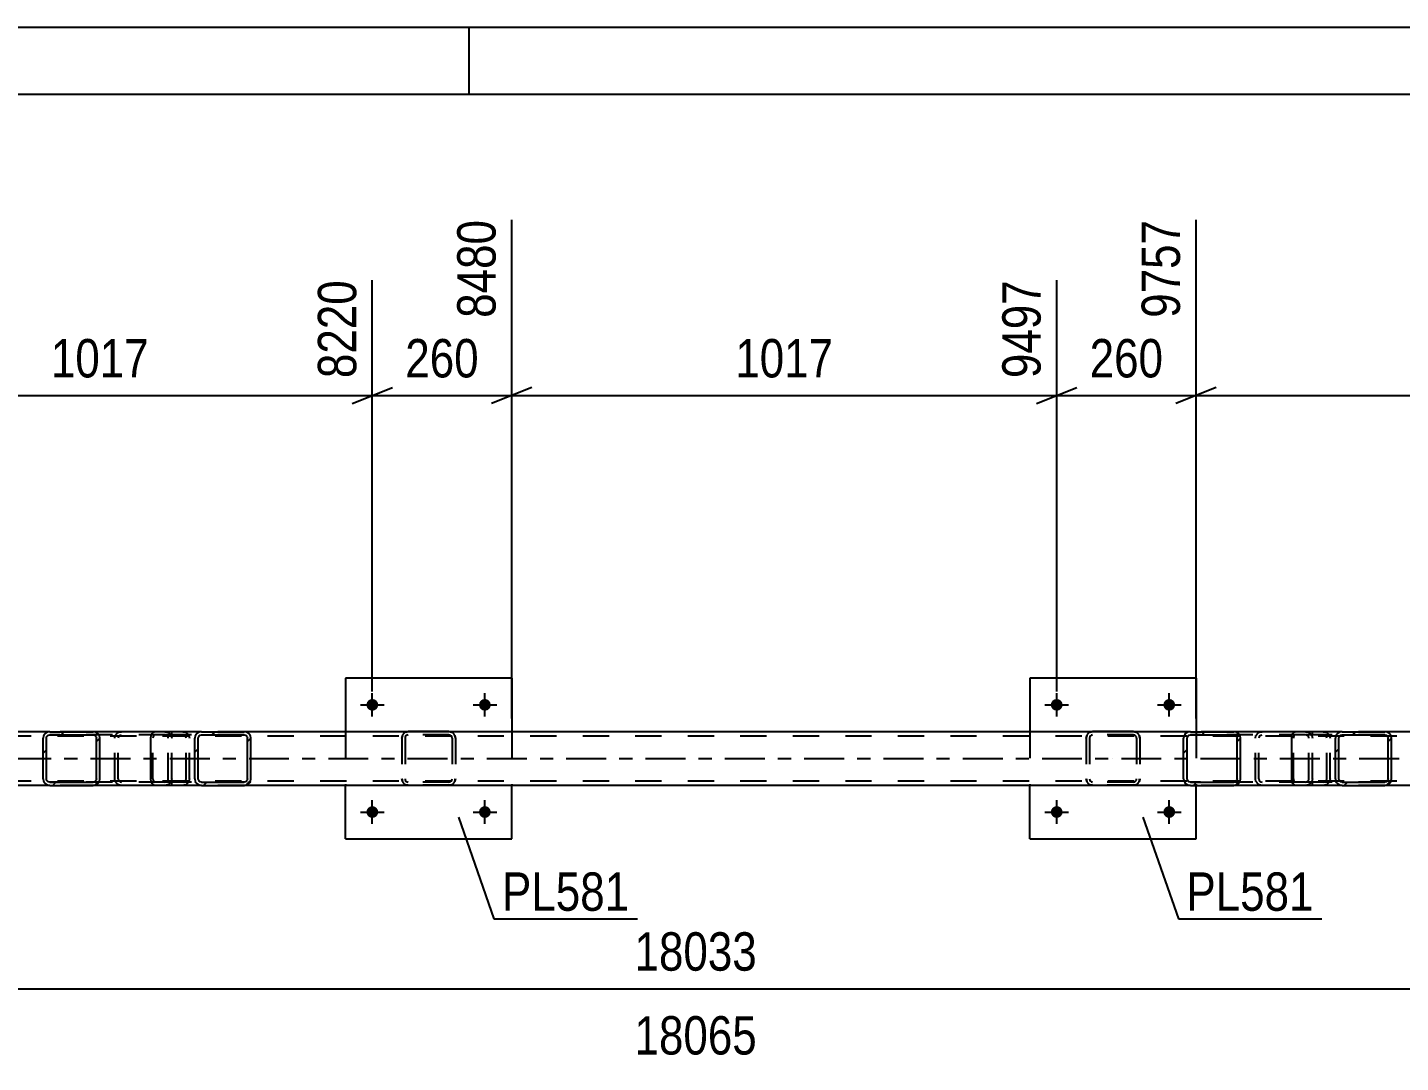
# Model space of a CAD drawing. Header units: millimetres. Extents: x 0 to 841, y 0 to 594.
# Drawn here: x 388 to 490.5, y 516.7 to 594 of the extents above; entities that cross this region are included whole.
import ezdxf

# ---------------------------------------------------------------- set-up
doc = ezdxf.new("R2010")
doc.units = ezdxf.units.MM
doc.linetypes.add('DXK_LINE_DOT2', pattern=[3.9198, 1.9599, -1.9599])
doc.linetypes.add('DXK_LINE_DOT3', pattern=[5.9187, 2.979, -0.9799, 0.9799, -0.9799])
doc.styles.add('Arial Narrow', font='ARIALN.TTF', dxfattribs={"height": 0.2})

# ---------------------------------------------------------------- blocks, each defined once
blk = doc.blocks.new('Unknown-318885195-1133')
at = {"color": 5, "linetype": 'Continuous'}
for p, q in [((841, 594), (0, 594)), ((421, 589), (421, 594)), ((836, 589), (5, 589))]:
    blk.add_line(p, q, dxfattribs=at)
blk = doc.blocks.new('Bolt-318885195-4496 - 4494')
at = {"linetype": 'Continuous'}
for points in [[(464.41, 535.44, -1), (465.29, 535.44, -1)], [(472.81, 535.44, -1), (473.69, 535.44, -1)]]:
    blk.add_hatch(color=1, dxfattribs=at).paths.add_polyline_path(points)
at = {"color": 1, "linetype": 'Continuous'}
for p, q in [((464.85, 534.56), (464.85, 536.32)), ((473.25, 534.56), (473.25, 536.32)), ((463.97, 535.44), (465.73, 535.44)), ((472.37, 535.44), (474.13, 535.44))]:
    blk.add_line(p, q, dxfattribs=at)
blk = doc.blocks.new('Part-318885195-4608 - 4494')
at = {"color": 2, "linetype": 'Continuous'}
for p, q in [((475.25, 545.44), (462.85, 545.44)), ((462.85, 545.44), (462.85, 541.43)), ((475.25, 545.44), (475.25, 541.43)), ((462.85, 533.44), (462.85, 537.43)), ((475.25, 533.44), (475.25, 537.43)), ((462.85, 533.44), (475.25, 533.44))]:
    blk.add_line(p, q, dxfattribs=at)
at = {"color": 7, "linetype": 'DXK_LINE_DOT2'}
for p, q in [((462.85, 541.43), (462.85, 537.43)), ((475.25, 541.43), (475.25, 537.43))]:
    blk.add_line(p, q, dxfattribs=at)
blk = doc.blocks.new('Bolt-318885195-4501 - 4494')
at = {"linetype": 'Continuous'}
for points in [[(413.33, 543.44, -1), (414.21, 543.44, -1)], [(421.73, 543.44, -1), (422.61, 543.44, -1)]]:
    blk.add_hatch(color=1, dxfattribs=at).paths.add_polyline_path(points)
at = {"color": 1, "linetype": 'Continuous'}
for p, q in [((413.77, 542.56), (413.77, 544.32)), ((422.17, 542.56), (422.17, 544.32)), ((412.89, 543.44), (414.65, 543.44)), ((421.29, 543.44), (423.05, 543.44))]:
    blk.add_line(p, q, dxfattribs=at)
blk = doc.blocks.new('Bolt-318885195-4502 - 4494')
at = {"linetype": 'Continuous'}
for points in [[(413.33, 535.44, -1), (414.21, 535.44, -1)], [(421.73, 535.44, -1), (422.61, 535.44, -1)]]:
    blk.add_hatch(color=1, dxfattribs=at).paths.add_polyline_path(points)
at = {"color": 1, "linetype": 'Continuous'}
for p, q in [((413.77, 534.56), (413.77, 536.32)), ((422.17, 534.56), (422.17, 536.32)), ((412.89, 535.44), (414.65, 535.44)), ((421.29, 535.44), (423.05, 535.44))]:
    blk.add_line(p, q, dxfattribs=at)
blk = doc.blocks.new('Bolt-318885195-4503 - 4494')
at = {"linetype": 'Continuous'}
for points in [[(464.41, 543.44, -1), (465.29, 543.44, -1)], [(472.81, 543.44, -1), (473.69, 543.44, -1)]]:
    blk.add_hatch(color=1, dxfattribs=at).paths.add_polyline_path(points)
at = {"color": 1, "linetype": 'Continuous'}
for p, q in [((464.85, 542.56), (464.85, 544.32)), ((473.25, 542.56), (473.25, 544.32)), ((463.97, 543.44), (465.73, 543.44)), ((472.37, 543.44), (474.13, 543.44))]:
    blk.add_line(p, q, dxfattribs=at)
blk = doc.blocks.new('Part-318885195-4725 - 4494')
at = {"linetype": 'Continuous'}
h = blk.add_hatch(dxfattribs=at)
h.set_pattern_fill('', scale=0.7, style=0, pattern_type=0)
h.set_pattern_definition([(45, (404.705, 540.955), (-1.5715, 1.5715), [])])
h.paths.add_polyline_path([(404.7, 537.91), (404.7, 540.95), (404.67, 541.14), (404.56, 541.29), (404.39, 541.4), (404.2, 541.43), (401.02, 541.43), (400.83, 541.4), (400.66, 541.29), (400.55, 541.14), (400.52, 540.95), (400.52, 537.91), (400.55, 537.73), (400.66, 537.58), (400.83, 537.47), (401.02, 537.43), (404.2, 537.43), (404.39, 537.47), (404.56, 537.58), (404.67, 537.73)])
h.paths.add_polyline_path([(404.38, 537.75), (404.3, 537.69), (404.2, 537.67), (401.02, 537.67), (400.92, 537.69), (400.84, 537.75), (400.79, 537.82), (400.77, 537.91), (400.77, 540.95), (400.79, 541.05), (400.84, 541.12), (400.92, 541.18), (401.02, 541.19), (404.2, 541.19), (404.3, 541.18), (404.38, 541.12), (404.43, 541.05), (404.45, 540.95), (404.45, 537.91), (404.43, 537.82)])
at = {"color": 2, "linetype": 'Continuous'}
for p, q in [((397.25, 540.95), (397.27, 541.14)), ((397.27, 541.14), (397.33, 541.29)), ((397.33, 541.29), (397.42, 541.4)), ((397.42, 541.4), (397.52, 541.43)), ((401.02, 541.43), (397.52, 541.43)), ((400.55, 541.14), (400.52, 540.95)), ((400.79, 541.05), (400.84, 541.12)), ((401.02, 541.43), (400.83, 541.4)), ((400.84, 541.12), (400.92, 541.18)), ((400.92, 541.18), (401.02, 541.19)), ((401.02, 541.43), (404.2, 541.43)), ((401.02, 541.19), (404.2, 541.19)), ((404.39, 541.4), (404.2, 541.43)), ((404.2, 541.19), (404.3, 541.18)), ((404.3, 541.18), (404.38, 541.12)), ((404.38, 541.12), (404.43, 541.05)), ((404.7, 540.95), (404.67, 541.14)), ((397.25, 537.91), (397.25, 540.95)), ((400.52, 537.91), (400.52, 540.95)), ((400.77, 540.95), (400.79, 541.05)), ((400.77, 537.91), (400.77, 540.95)), ((404.43, 541.05), (404.45, 540.95)), ((404.45, 537.91), (404.45, 540.95)), ((404.7, 537.91), (404.7, 540.95)), ((397.27, 537.73), (397.25, 537.91)), ((397.33, 537.58), (397.27, 537.73)), ((397.42, 537.47), (397.33, 537.58)), ((397.52, 537.43), (397.42, 537.47)), ((401.02, 537.43), (397.52, 537.43)), ((400.52, 537.91), (400.55, 537.73)), ((400.79, 537.82), (400.77, 537.91)), ((400.84, 537.75), (400.79, 537.82)), ((400.83, 537.47), (401.02, 537.43)), ((400.92, 537.69), (400.84, 537.75)), ((401.02, 537.67), (400.92, 537.69)), ((401.02, 537.67), (404.2, 537.67)), ((401.02, 537.43), (404.2, 537.43)), ((404.3, 537.69), (404.2, 537.67)), ((404.2, 537.43), (404.39, 537.47)), ((404.38, 537.75), (404.3, 537.69)), ((404.43, 537.82), (404.38, 537.75)), ((404.45, 537.91), (404.43, 537.82)), ((404.67, 537.73), (404.7, 537.91))]:
    blk.add_line(p, q, dxfattribs=at)
at = {"color": 7, "linetype": 'DXK_LINE_DOT2'}
for p, q in [((397.43, 541.12), (397.4, 541.05)), ((397.47, 541.18), (397.43, 541.12)), ((397.52, 541.19), (397.47, 541.18)), ((404.2, 541.19), (397.52, 541.19)), ((398.8, 541.19), (398.8, 541.43)), ((399.62, 541.43), (399.81, 541.4)), ((399.71, 541.18), (399.62, 541.19)), ((399.79, 541.12), (399.71, 541.18)), ((399.85, 541.05), (399.79, 541.12)), ((400.08, 541.14), (400.12, 540.95)), ((404.2, 541.43), (401.02, 541.43)), ((397.4, 541.05), (397.39, 540.95)), ((397.39, 537.91), (397.39, 540.95)), ((399.87, 540.95), (399.85, 541.05)), ((399.87, 537.91), (399.87, 540.95)), ((400.12, 537.91), (400.12, 540.95)), ((397.39, 537.91), (397.4, 537.82)), ((397.4, 537.82), (397.43, 537.75)), ((397.43, 537.75), (397.47, 537.69)), ((397.47, 537.69), (397.52, 537.67)), ((404.2, 537.67), (397.52, 537.67)), ((398.8, 537.43), (398.8, 537.67)), ((399.62, 537.67), (399.71, 537.69)), ((399.81, 537.47), (399.62, 537.43)), ((399.71, 537.69), (399.79, 537.75)), ((399.79, 537.75), (399.85, 537.82)), ((399.85, 537.82), (399.87, 537.91)), ((400.12, 537.91), (400.08, 537.73)), ((404.2, 537.43), (401.02, 537.43))]:
    blk.add_line(p, q, dxfattribs=at)
for centre, start, end in [((399.63, 540.94), 23.8494, 68.8059), ((399.63, 537.93), 291.1941, 336.1506)]:
    blk.add_arc(centre, 0.492, start, end, dxfattribs=at)
at = {"color": 2, "linetype": 'Continuous'}
for centre, start, end in [((401, 540.94), 111.1941, 156.1506), ((404.22, 540.94), 23.8494, 68.8059), ((401, 537.93), 203.8494, 248.8059), ((404.22, 537.93), 291.1941, 336.1506)]:
    blk.add_arc(centre, 0.492, start, end, dxfattribs=at)
blk = doc.blocks.new('Part-318885195-4596 - 4494')
at = {"color": 7, "linetype": 'DXK_LINE_DOT2'}
for p, q in [((748.94, 541.11), (84.96, 541.11)), ((404.2, 541.43), (389.7, 541.43)), ((489.34, 541.43), (474.83, 541.43)), ((748.94, 537.75), (84.96, 537.75)), ((404.2, 537.43), (389.7, 537.43)), ((489.34, 537.43), (474.83, 537.43))]:
    blk.add_line(p, q, dxfattribs=at)
at = {"color": 2, "linetype": 'Continuous'}
for p, q in [((389.7, 541.43), (319.07, 541.43)), ((474.83, 541.43), (404.2, 541.43)), ((559.97, 541.43), (489.34, 541.43)), ((389.7, 537.43), (319.07, 537.43)), ((474.83, 537.43), (404.2, 537.43)), ((559.97, 537.43), (489.34, 537.43))]:
    blk.add_line(p, q, dxfattribs=at)
at = {"color": 7, "linetype": 'DXK_LINE_DOT3'}
blk.add_line((84.96, 539.43), (748.94, 539.43), dxfattribs=at)
blk = doc.blocks.new('Part-318885195-4602 - 4494')
at = {"color": 2, "linetype": 'Continuous'}
for p, q in [((424.17, 545.44), (411.77, 545.44)), ((411.77, 545.44), (411.77, 541.43)), ((424.17, 545.44), (424.17, 541.43)), ((411.77, 533.44), (411.77, 537.43)), ((424.17, 533.44), (424.17, 537.43)), ((411.77, 533.44), (424.17, 533.44))]:
    blk.add_line(p, q, dxfattribs=at)
at = {"color": 7, "linetype": 'DXK_LINE_DOT2'}
for p, q in [((411.77, 541.43), (411.77, 537.43)), ((424.17, 541.43), (424.17, 537.43))]:
    blk.add_line(p, q, dxfattribs=at)
blk = doc.blocks.new('Part-318885195-4603 - 4494')
at = {"color": 7, "linetype": 'DXK_LINE_DOT2'}
for p, q in [((467.05, 540.96), (467.09, 541.14)), ((467.09, 541.14), (467.08, 541.09)), ((467.36, 541.13), (467.31, 541.05)), ((467.35, 541.4), (467.53, 541.44)), ((467.53, 541.43), (467.35, 541.4)), ((467.44, 541.18), (467.36, 541.13)), ((467.53, 541.2), (467.44, 541.18)), ((470.57, 541.2), (467.53, 541.2)), ((470.57, 541.44), (470.76, 541.4)), ((470.67, 541.18), (470.57, 541.2)), ((470.76, 541.4), (470.58, 541.43)), ((470.74, 541.13), (470.67, 541.18)), ((470.8, 541.05), (470.74, 541.13)), ((471.03, 541.09), (471.02, 541.14)), ((471.02, 541.14), (471.05, 540.96)), ((467.08, 541.09), (467.05, 540.96)), ((467.05, 540.96), (467.05, 537.92)), ((467.31, 541.05), (467.29, 540.96)), ((467.29, 540.96), (467.29, 537.92)), ((470.81, 540.96), (470.8, 541.05)), ((470.81, 540.96), (470.81, 537.92)), ((471.05, 540.96), (471.03, 541.09)), ((471.05, 540.96), (471.05, 537.92)), ((467.05, 537.92), (467.07, 537.85)), ((467.09, 537.73), (467.05, 537.92)), ((467.07, 537.85), (467.09, 537.73)), ((467.29, 537.92), (467.31, 537.82)), ((467.31, 537.82), (467.36, 537.75)), ((467.35, 537.47), (467.53, 537.44)), ((467.53, 537.44), (467.35, 537.47)), ((467.36, 537.75), (467.44, 537.69)), ((467.44, 537.69), (467.53, 537.68)), ((470.57, 537.68), (467.53, 537.68)), ((470.57, 537.44), (467.53, 537.44)), ((470.57, 537.68), (470.67, 537.69)), ((470.57, 537.44), (470.76, 537.47)), ((470.76, 537.47), (470.57, 537.44)), ((470.67, 537.69), (470.74, 537.75)), ((470.74, 537.75), (470.8, 537.82)), ((470.8, 537.82), (470.81, 537.92)), ((471.05, 537.92), (471.02, 537.73)), ((471.02, 537.73), (471.04, 537.85)), ((471.04, 537.85), (471.05, 537.92))]:
    blk.add_line(p, q, dxfattribs=at)
at = {"color": 2, "linetype": 'Continuous'}
for p, q in [((470.57, 541.44), (467.53, 541.44)), ((467.53, 541.44), (467.53, 541.43)), ((470.58, 541.43), (470.57, 541.44))]:
    blk.add_line(p, q, dxfattribs=at)
at = {"color": 7, "linetype": 'DXK_LINE_DOT3'}
blk.add_line((469.05, 539.44), (469.05, 539.44), dxfattribs=at)
at = {"color": 7, "linetype": 'DXK_LINE_DOT2'}
for centre, start, end in [((467.53, 540.96), 112.5, 157.5), ((470.57, 540.96), 22.5, 67.5), ((470.57, 540.96), 22.5, 67.5), ((467.53, 537.92), 202.5, 247.5), ((470.57, 537.92), 292.5, 337.5), ((470.57, 537.92), 292.5, 337.5)]:
    blk.add_arc(centre, 0.48, start, end, dxfattribs=at)
blk = doc.blocks.new('Part-318885195-4555 - 4494')
at = {"color": 7, "linetype": 'DXK_LINE_DOT2'}
for p, q in [((415.97, 540.96), (416.01, 541.14)), ((416.01, 541.14), (416, 541.09)), ((416.28, 541.13), (416.23, 541.05)), ((416.27, 541.4), (416.45, 541.44)), ((416.45, 541.43), (416.27, 541.4)), ((416.36, 541.18), (416.28, 541.13)), ((416.45, 541.2), (416.36, 541.18)), ((419.49, 541.2), (416.45, 541.2)), ((419.49, 541.44), (419.68, 541.4)), ((419.58, 541.18), (419.49, 541.2)), ((419.68, 541.4), (419.5, 541.43)), ((419.66, 541.13), (419.58, 541.18)), ((419.71, 541.05), (419.66, 541.13)), ((419.95, 541.09), (419.94, 541.14)), ((419.94, 541.14), (419.97, 540.96)), ((416, 541.09), (415.97, 540.96)), ((415.97, 540.96), (415.97, 537.92)), ((416.23, 541.05), (416.21, 540.96)), ((416.21, 540.96), (416.21, 537.92)), ((419.73, 540.96), (419.71, 541.05)), ((419.73, 540.96), (419.73, 537.92)), ((419.97, 540.96), (419.95, 541.09)), ((419.97, 540.96), (419.97, 537.92)), ((415.97, 537.92), (415.99, 537.85)), ((416.01, 537.73), (415.97, 537.92)), ((415.99, 537.85), (416.01, 537.73)), ((416.21, 537.92), (416.23, 537.82)), ((416.23, 537.82), (416.28, 537.75)), ((416.27, 537.47), (416.45, 537.44)), ((416.45, 537.44), (416.27, 537.47)), ((416.28, 537.75), (416.36, 537.69)), ((416.36, 537.69), (416.45, 537.68)), ((419.49, 537.68), (416.45, 537.68)), ((419.49, 537.44), (416.45, 537.44)), ((419.49, 537.68), (419.58, 537.69)), ((419.49, 537.44), (419.68, 537.47)), ((419.68, 537.47), (419.49, 537.44)), ((419.58, 537.69), (419.66, 537.75)), ((419.66, 537.75), (419.71, 537.82)), ((419.71, 537.82), (419.73, 537.92)), ((419.97, 537.92), (419.94, 537.73)), ((419.94, 537.73), (419.96, 537.85)), ((419.96, 537.85), (419.97, 537.92))]:
    blk.add_line(p, q, dxfattribs=at)
at = {"color": 2, "linetype": 'Continuous'}
for p, q in [((419.49, 541.44), (416.45, 541.44)), ((416.45, 541.44), (416.45, 541.43)), ((419.5, 541.43), (419.49, 541.44))]:
    blk.add_line(p, q, dxfattribs=at)
at = {"color": 7, "linetype": 'DXK_LINE_DOT3'}
blk.add_line((417.97, 539.44), (417.97, 539.44), dxfattribs=at)
at = {"color": 7, "linetype": 'DXK_LINE_DOT2'}
for centre, start, end in [((416.45, 540.96), 112.5, 157.5), ((419.49, 540.96), 22.5, 67.5), ((419.49, 540.96), 22.5, 67.5), ((416.45, 537.92), 202.5, 247.5), ((419.49, 537.92), 292.5, 337.5), ((419.49, 537.92), 292.5, 337.5)]:
    blk.add_arc(centre, 0.48, start, end, dxfattribs=at)
blk = doc.blocks.new('Part-318885195-4694 - 4494')
at = {"linetype": 'Continuous'}
h = blk.add_hatch(dxfattribs=at)
h.set_pattern_fill('', scale=0.7, style=0, pattern_type=0)
h.set_pattern_definition([(45, (489.8392, 540.955), (-1.5715, 1.5715), [])])
h.paths.add_polyline_path([(489.84, 537.91), (489.84, 540.95), (489.8, 541.14), (489.69, 541.29), (489.53, 541.4), (489.34, 541.43), (486.15, 541.43), (485.96, 541.4), (485.8, 541.29), (485.69, 541.14), (485.65, 540.95), (485.65, 537.91), (485.69, 537.73), (485.8, 537.58), (485.96, 537.47), (486.15, 537.43), (489.34, 537.43), (489.53, 537.47), (489.69, 537.58), (489.8, 537.73)])
h.paths.add_polyline_path([(489.51, 537.75), (489.43, 537.69), (489.34, 537.67), (486.15, 537.67), (486.06, 537.69), (485.97, 537.75), (485.92, 537.82), (485.9, 537.91), (485.9, 540.95), (485.92, 541.05), (485.97, 541.12), (486.06, 541.18), (486.15, 541.19), (489.34, 541.19), (489.43, 541.18), (489.51, 541.12), (489.57, 541.05), (489.59, 540.95), (489.59, 537.91), (489.57, 537.82)])
at = {"color": 2, "linetype": 'Continuous'}
for p, q in [((482.39, 540.95), (482.41, 541.14)), ((482.41, 541.14), (482.47, 541.29)), ((482.47, 541.29), (482.55, 541.4)), ((482.55, 541.4), (482.66, 541.43)), ((486.15, 541.43), (482.66, 541.43)), ((485.69, 541.14), (485.65, 540.95)), ((485.92, 541.05), (485.97, 541.12)), ((486.15, 541.43), (485.96, 541.4)), ((485.97, 541.12), (486.06, 541.18)), ((486.06, 541.18), (486.15, 541.19)), ((486.15, 541.43), (489.34, 541.43)), ((486.15, 541.19), (489.34, 541.19)), ((489.53, 541.4), (489.34, 541.43)), ((489.34, 541.19), (489.43, 541.18)), ((489.43, 541.18), (489.51, 541.12)), ((489.51, 541.12), (489.57, 541.05)), ((489.84, 540.95), (489.8, 541.14)), ((482.39, 537.91), (482.39, 540.95)), ((485.65, 537.91), (485.65, 540.95)), ((485.9, 540.95), (485.92, 541.05)), ((485.9, 537.91), (485.9, 540.95)), ((489.57, 541.05), (489.59, 540.95)), ((489.59, 537.91), (489.59, 540.95)), ((489.84, 537.91), (489.84, 540.95)), ((482.41, 537.73), (482.39, 537.91)), ((482.47, 537.58), (482.41, 537.73)), ((482.55, 537.47), (482.47, 537.58)), ((482.66, 537.43), (482.55, 537.47)), ((486.15, 537.43), (482.66, 537.43)), ((485.65, 537.91), (485.69, 537.73)), ((485.92, 537.82), (485.9, 537.91)), ((485.97, 537.75), (485.92, 537.82)), ((485.96, 537.47), (486.15, 537.43)), ((486.06, 537.69), (485.97, 537.75)), ((486.15, 537.67), (486.06, 537.69)), ((486.15, 537.67), (489.34, 537.67)), ((486.15, 537.43), (489.34, 537.43)), ((489.43, 537.69), (489.34, 537.67)), ((489.34, 537.43), (489.53, 537.47)), ((489.51, 537.75), (489.43, 537.69)), ((489.57, 537.82), (489.51, 537.75)), ((489.59, 537.91), (489.57, 537.82)), ((489.8, 537.73), (489.84, 537.91))]:
    blk.add_line(p, q, dxfattribs=at)
at = {"color": 7, "linetype": 'DXK_LINE_DOT2'}
for p, q in [((482.56, 541.12), (482.53, 541.05)), ((482.61, 541.18), (482.56, 541.12)), ((482.66, 541.19), (482.61, 541.18)), ((489.34, 541.19), (482.66, 541.19)), ((483.93, 541.19), (483.93, 541.43)), ((484.75, 541.43), (484.94, 541.4)), ((484.85, 541.18), (484.75, 541.19)), ((484.93, 541.12), (484.85, 541.18)), ((484.98, 541.05), (484.93, 541.12)), ((485.21, 541.14), (485.25, 540.95)), ((489.34, 541.43), (486.15, 541.43)), ((482.53, 541.05), (482.52, 540.95)), ((482.52, 537.91), (482.52, 540.95)), ((485, 540.95), (484.98, 541.05)), ((485, 537.91), (485, 540.95)), ((485.25, 537.91), (485.25, 540.95)), ((482.52, 537.91), (482.53, 537.82)), ((482.53, 537.82), (482.56, 537.75)), ((482.56, 537.75), (482.61, 537.69)), ((482.61, 537.69), (482.66, 537.67)), ((489.34, 537.67), (482.66, 537.67)), ((483.93, 537.43), (483.93, 537.67)), ((484.75, 537.67), (484.85, 537.69)), ((484.94, 537.47), (484.75, 537.43)), ((484.85, 537.69), (484.93, 537.75)), ((484.93, 537.75), (484.98, 537.82)), ((484.98, 537.82), (485, 537.91)), ((485.25, 537.91), (485.21, 537.73)), ((489.34, 537.43), (486.15, 537.43))]:
    blk.add_line(p, q, dxfattribs=at)
for centre, start, end in [((484.76, 540.94), 23.8494, 68.8059), ((484.76, 537.93), 291.1941, 336.1506)]:
    blk.add_arc(centre, 0.492, start, end, dxfattribs=at)
at = {"color": 2, "linetype": 'Continuous'}
for centre, start, end in [((486.14, 540.94), 111.1941, 156.1506), ((489.35, 540.94), 23.8494, 68.8059), ((486.14, 537.93), 203.8494, 248.8059), ((489.35, 537.93), 291.1941, 336.1506)]:
    blk.add_arc(centre, 0.492, start, end, dxfattribs=at)
blk = doc.blocks.new('Part-318885195-4722 - 4494')
at = {"linetype": 'Continuous'}
h = blk.add_hatch(dxfattribs=at)
h.set_pattern_fill('', scale=0.7, style=0, pattern_type=0)
h.set_pattern_definition([(45, (393.444, 540.955), (-1.57154, 1.57154), [])])
h.paths.add_polyline_path([(393.44, 537.91), (393.44, 540.95), (393.41, 541.14), (393.29, 541.29), (393.13, 541.4), (392.93, 541.43), (389.7, 541.43), (389.5, 541.4), (389.34, 541.29), (389.23, 541.14), (389.19, 540.95), (389.19, 537.91), (389.23, 537.73), (389.34, 537.58), (389.5, 537.47), (389.7, 537.43), (392.93, 537.43), (393.13, 537.47), (393.29, 537.58), (393.41, 537.73)])
h.paths.add_polyline_path([(393.11, 537.75), (393.03, 537.69), (392.93, 537.67), (389.7, 537.67), (389.6, 537.69), (389.52, 537.75), (389.46, 537.82), (389.44, 537.91), (389.44, 540.95), (389.46, 541.05), (389.52, 541.12), (389.6, 541.18), (389.7, 541.19), (392.93, 541.19), (393.03, 541.18), (393.11, 541.12), (393.17, 541.05), (393.19, 540.95), (393.19, 537.91), (393.17, 537.82)])
at = {"color": 2, "linetype": 'Continuous'}
for p, q in [((389.23, 541.14), (389.19, 540.95)), ((389.46, 541.05), (389.52, 541.12)), ((389.7, 541.43), (389.5, 541.4)), ((389.52, 541.12), (389.6, 541.18)), ((389.6, 541.18), (389.7, 541.19)), ((389.7, 541.43), (392.93, 541.43)), ((389.7, 541.19), (392.93, 541.19)), ((397.52, 541.43), (392.93, 541.43)), ((393.13, 541.4), (392.93, 541.43)), ((392.93, 541.19), (393.03, 541.18)), ((393.03, 541.18), (393.11, 541.12)), ((393.11, 541.12), (393.17, 541.05)), ((393.44, 540.95), (393.41, 541.14)), ((389.19, 537.91), (389.19, 540.95)), ((389.44, 540.95), (389.46, 541.05)), ((389.44, 537.91), (389.44, 540.95)), ((393.17, 541.05), (393.19, 540.95)), ((393.19, 537.91), (393.19, 540.95)), ((393.44, 537.91), (393.44, 540.95)), ((389.19, 537.91), (389.23, 537.73)), ((389.46, 537.82), (389.44, 537.91)), ((389.52, 537.75), (389.46, 537.82)), ((389.5, 537.47), (389.7, 537.43)), ((389.6, 537.69), (389.52, 537.75)), ((389.7, 537.67), (389.6, 537.69)), ((389.7, 537.67), (392.93, 537.67)), ((389.7, 537.43), (392.93, 537.43)), ((393.03, 537.69), (392.93, 537.67)), ((392.93, 537.43), (393.13, 537.47)), ((397.52, 537.43), (392.93, 537.43)), ((393.11, 537.75), (393.03, 537.69)), ((393.17, 537.82), (393.11, 537.75)), ((393.19, 537.91), (393.17, 537.82)), ((393.41, 537.73), (393.44, 537.91))]:
    blk.add_line(p, q, dxfattribs=at)
at = {"color": 7, "linetype": 'DXK_LINE_DOT2'}
for p, q in [((392.93, 541.43), (389.7, 541.43)), ((398.29, 541.19), (389.7, 541.19)), ((394.54, 540.95), (394.58, 541.14)), ((394.87, 541.12), (394.82, 541.05)), ((394.86, 541.4), (395.05, 541.43)), ((394.87, 541.12), (394.9, 541.14)), ((394.9, 541.14), (394.96, 541.18)), ((394.96, 541.18), (395.05, 541.19)), ((398.29, 541.43), (397.52, 541.43)), ((398.29, 541.43), (398.48, 541.4)), ((398.39, 541.18), (398.29, 541.19)), ((398.47, 541.12), (398.39, 541.18)), ((398.53, 541.05), (398.47, 541.12)), ((398.76, 541.14), (398.8, 540.95)), ((394.54, 537.91), (394.54, 540.95)), ((394.82, 541.05), (394.8, 540.95)), ((394.8, 537.91), (394.8, 540.95)), ((398.54, 540.95), (398.53, 541.05)), ((398.54, 537.91), (398.54, 540.95)), ((398.8, 537.91), (398.8, 540.95)), ((398.29, 537.67), (389.7, 537.67)), ((392.93, 537.43), (389.7, 537.43)), ((394.58, 537.73), (394.54, 537.91)), ((394.8, 537.91), (394.82, 537.82)), ((394.82, 537.82), (394.87, 537.75)), ((395.05, 537.43), (394.86, 537.47)), ((394.87, 537.75), (394.96, 537.69)), ((394.96, 537.69), (395.05, 537.67)), ((398.29, 537.43), (397.52, 537.43)), ((398.29, 537.67), (398.39, 537.69)), ((398.48, 537.47), (398.29, 537.43)), ((398.39, 537.69), (398.47, 537.75)), ((398.47, 537.75), (398.53, 537.82)), ((398.53, 537.82), (398.54, 537.91)), ((398.8, 537.91), (398.76, 537.73))]:
    blk.add_line(p, q, dxfattribs=at)
at = {"color": 2, "linetype": 'Continuous'}
for centre, start, end in [((389.68, 540.93), 110.7583, 155.68), ((392.95, 540.93), 24.32, 69.2417), ((389.68, 537.94), 204.32, 249.2417), ((392.95, 537.94), 290.7583, 335.68)]:
    blk.add_arc(centre, 0.496, start, end, dxfattribs=at)
at = {"color": 7, "linetype": 'DXK_LINE_DOT2'}
for centre, start, end in [((395.03, 540.93), 110.7583, 155.68), ((398.31, 540.93), 24.32, 69.2417), ((395.03, 537.94), 204.32, 249.2417), ((398.31, 537.94), 290.7583, 335.68)]:
    blk.add_arc(centre, 0.496, start, end, dxfattribs=at)
blk = doc.blocks.new('Part-318885195-4726 - 4494')
at = {"linetype": 'Continuous'}
h = blk.add_hatch(dxfattribs=at)
h.set_pattern_fill('', scale=0.7, style=0, pattern_type=0)
h.set_pattern_definition([(45, (478.5783, 540.955), (-1.57154, 1.57154), [])])
h.paths.add_polyline_path([(478.58, 537.91), (478.58, 540.95), (478.54, 541.14), (478.43, 541.29), (478.26, 541.4), (478.07, 541.43), (474.83, 541.43), (474.64, 541.4), (474.47, 541.29), (474.36, 541.14), (474.32, 540.95), (474.32, 537.91), (474.36, 537.73), (474.47, 537.58), (474.64, 537.47), (474.83, 537.43), (478.07, 537.43), (478.26, 537.47), (478.43, 537.58), (478.54, 537.73)])
h.paths.add_polyline_path([(478.25, 537.75), (478.17, 537.69), (478.07, 537.67), (474.83, 537.67), (474.73, 537.69), (474.65, 537.75), (474.6, 537.82), (474.58, 537.91), (474.58, 540.95), (474.6, 541.05), (474.65, 541.12), (474.73, 541.18), (474.83, 541.19), (478.07, 541.19), (478.17, 541.18), (478.25, 541.12), (478.3, 541.05), (478.32, 540.95), (478.32, 537.91), (478.3, 537.82)])
at = {"color": 2, "linetype": 'Continuous'}
for p, q in [((474.36, 541.14), (474.32, 540.95)), ((474.6, 541.05), (474.65, 541.12)), ((474.83, 541.43), (474.64, 541.4)), ((474.65, 541.12), (474.73, 541.18)), ((474.73, 541.18), (474.83, 541.19)), ((474.83, 541.43), (478.07, 541.43)), ((474.83, 541.19), (478.07, 541.19)), ((482.66, 541.43), (478.07, 541.43)), ((478.26, 541.4), (478.07, 541.43)), ((478.07, 541.19), (478.17, 541.18)), ((478.17, 541.18), (478.25, 541.12)), ((478.25, 541.12), (478.3, 541.05)), ((478.58, 540.95), (478.54, 541.14)), ((474.32, 537.91), (474.32, 540.95)), ((474.58, 540.95), (474.6, 541.05)), ((474.58, 537.91), (474.58, 540.95)), ((478.3, 541.05), (478.32, 540.95)), ((478.32, 537.91), (478.32, 540.95)), ((478.58, 537.91), (478.58, 540.95)), ((474.32, 537.91), (474.36, 537.73)), ((474.6, 537.82), (474.58, 537.91)), ((474.65, 537.75), (474.6, 537.82)), ((474.64, 537.47), (474.83, 537.43)), ((474.73, 537.69), (474.65, 537.75)), ((474.83, 537.67), (474.73, 537.69)), ((474.83, 537.67), (478.07, 537.67)), ((474.83, 537.43), (478.07, 537.43)), ((478.17, 537.69), (478.07, 537.67)), ((478.07, 537.43), (478.26, 537.47)), ((482.66, 537.43), (478.07, 537.43)), ((478.25, 537.75), (478.17, 537.69)), ((478.3, 537.82), (478.25, 537.75)), ((478.32, 537.91), (478.3, 537.82)), ((478.54, 537.73), (478.58, 537.91))]:
    blk.add_line(p, q, dxfattribs=at)
at = {"color": 7, "linetype": 'DXK_LINE_DOT2'}
for p, q in [((478.07, 541.43), (474.83, 541.43)), ((483.42, 541.19), (474.83, 541.19)), ((479.68, 540.95), (479.72, 541.14)), ((480.01, 541.12), (479.95, 541.05)), ((479.99, 541.4), (480.19, 541.43)), ((480.01, 541.12), (480.03, 541.14)), ((480.03, 541.14), (480.09, 541.18)), ((480.09, 541.18), (480.19, 541.19)), ((483.42, 541.43), (482.66, 541.43)), ((483.42, 541.43), (483.62, 541.4)), ((483.52, 541.18), (483.42, 541.19)), ((483.6, 541.12), (483.52, 541.18)), ((483.66, 541.05), (483.6, 541.12)), ((483.9, 541.14), (483.93, 540.95)), ((479.68, 537.91), (479.68, 540.95)), ((479.95, 541.05), (479.93, 540.95)), ((479.93, 537.91), (479.93, 540.95)), ((483.68, 540.95), (483.66, 541.05)), ((483.68, 537.91), (483.68, 540.95)), ((483.93, 537.91), (483.93, 540.95)), ((483.42, 537.67), (474.83, 537.67)), ((478.07, 537.43), (474.83, 537.43)), ((479.72, 537.73), (479.68, 537.91)), ((479.93, 537.91), (479.95, 537.82)), ((479.95, 537.82), (480.01, 537.75)), ((480.19, 537.43), (479.99, 537.47)), ((480.01, 537.75), (480.03, 537.73)), ((480.03, 537.73), (480.09, 537.69)), ((480.09, 537.69), (480.19, 537.67)), ((483.42, 537.43), (482.66, 537.43)), ((483.42, 537.67), (483.52, 537.69)), ((483.62, 537.47), (483.42, 537.43)), ((483.52, 537.69), (483.6, 537.75)), ((483.6, 537.75), (483.66, 537.82)), ((483.66, 537.82), (483.68, 537.91)), ((483.93, 537.91), (483.9, 537.73))]:
    blk.add_line(p, q, dxfattribs=at)
at = {"color": 2, "linetype": 'Continuous'}
for centre, start, end in [((474.81, 540.93), 110.7583, 155.68), ((478.09, 540.93), 24.32, 69.2417), ((474.81, 537.94), 204.32, 249.2417), ((478.09, 537.94), 290.7583, 335.68)]:
    blk.add_arc(centre, 0.496, start, end, dxfattribs=at)
at = {"color": 7, "linetype": 'DXK_LINE_DOT2'}
for centre, start, end in [((480.17, 540.93), 110.7583, 155.68), ((483.44, 540.93), 24.32, 69.2417), ((480.17, 537.94), 204.32, 249.2417), ((483.44, 537.94), 290.7583, 335.68)]:
    blk.add_arc(centre, 0.496, start, end, dxfattribs=at)
blk = doc.blocks.new('StraightDimension-318885195-4841 - 4494')
at = {"color": 7, "linetype": 'Continuous'}
blk.add_line((84.96, 522.25), (790.86, 522.25), dxfattribs=at)
at = {"color": 0}
blk.add_wipeout([(443.08, 523), (443.08, 527.2), (432.74, 527.2), (432.74, 523)], dxfattribs=at)
at = {"color": 3, "style": 'Arial Narrow'}
blk.add_text('18033', height=2.863, dxfattribs=at).set_placement((433.34, 523.6))
blk = doc.blocks.new('StraightDimension-318885195-4862 - 4494')
at = {"color": 0}
blk.add_wipeout([(443.08, 516.74), (443.08, 520.94), (432.74, 520.94), (432.74, 516.74)], dxfattribs=at)
at = {"color": 3, "style": 'Arial Narrow'}
blk.add_text('18065', height=2.863, dxfattribs=at).set_placement((433.34, 517.34))
blk = doc.blocks.new('StraightDimension-318885195-4937 - 4494')
at = {"color": 7, "linetype": 'Continuous'}
for p, q in [((424.17, 542.43), (424.17, 579.64)), ((413.77, 544.44), (413.77, 575.14)), ((412.27, 565.93), (415.27, 567.13)), ((425.67, 567.13), (422.67, 565.93)), ((413.77, 566.53), (424.17, 566.53))]:
    blk.add_line(p, q, dxfattribs=at)
at = {"color": 0}
blk.add_wipeout([(422.31, 567.28), (422.31, 571.48), (415.63, 571.48), (415.63, 567.28)], dxfattribs=at)
at = {"color": 3, "style": 'Arial Narrow'}
blk.add_text('260', height=2.863, dxfattribs=at).set_placement((416.23, 567.88))
at = {"color": 0, "linetype": 'Continuous'}
blk.add_wipeout([(423.57, 580.24), (419.37, 580.24), (419.37, 571.73), (423.57, 571.73)], dxfattribs=at)
at = {"color": 3, "linetype": 'Continuous', "style": 'Arial Narrow'}
blk.add_text('8480', height=2.863, rotation=90.0002, dxfattribs=at).set_placement((422.97, 572.33))
blk = doc.blocks.new('StraightDimension-318885195-4955 - 4494')
at = {"color": 7, "linetype": 'Continuous'}
for p, q in [((424.17, 542.43), (424.17, 579.64)), ((464.85, 544.44), (464.85, 575.14)), ((425.67, 567.13), (422.67, 565.93)), ((463.35, 565.93), (466.35, 567.13)), ((424.17, 566.53), (464.85, 566.53))]:
    blk.add_line(p, q, dxfattribs=at)
at = {"color": 0}
blk.add_wipeout([(448.77, 567.28), (448.77, 571.48), (440.26, 571.48), (440.26, 567.28)], dxfattribs=at)
at = {"color": 3, "style": 'Arial Narrow'}
blk.add_text('1017', height=2.863, dxfattribs=at).set_placement((440.86, 567.88))
at = {"color": 0, "linetype": 'Continuous'}
blk.add_wipeout([(464.25, 575.74), (460.05, 575.74), (460.05, 567.23), (464.25, 567.23)], dxfattribs=at)
at = {"color": 3, "linetype": 'Continuous', "style": 'Arial Narrow'}
blk.add_text('9497', height=2.863, rotation=90.0002, dxfattribs=at).set_placement((463.65, 567.83))
blk = doc.blocks.new('StraightDimension-318885195-5045 - 4494')
at = {"color": 7, "linetype": 'Continuous'}
for p, q in [((475.25, 542.43), (475.25, 579.64)), ((464.85, 544.44), (464.85, 575.14)), ((463.35, 565.93), (466.35, 567.13)), ((476.75, 567.13), (473.75, 565.93)), ((464.85, 566.53), (475.25, 566.53))]:
    blk.add_line(p, q, dxfattribs=at)
at = {"color": 0}
blk.add_wipeout([(473.4, 567.28), (473.4, 571.48), (466.71, 571.48), (466.71, 567.28)], dxfattribs=at)
at = {"color": 3, "style": 'Arial Narrow'}
blk.add_text('260', height=2.863, dxfattribs=at).set_placement((467.31, 567.88))
at = {"color": 0, "linetype": 'Continuous'}
blk.add_wipeout([(474.65, 580.24), (470.45, 580.24), (470.45, 571.73), (474.65, 571.73)], dxfattribs=at)
at = {"color": 3, "linetype": 'Continuous', "style": 'Arial Narrow'}
blk.add_text('9757', height=2.863, rotation=90.0002, dxfattribs=at).set_placement((474.05, 572.33))
blk = doc.blocks.new('StraightDimension-318885195-5063 - 4494')
at = {"color": 7, "linetype": 'Continuous'}
for p, q in [((475.25, 542.43), (475.25, 579.64)), ((515.93, 544.44), (515.93, 576.97)), ((476.75, 567.13), (473.75, 565.93)), ((514.43, 565.93), (517.43, 567.13)), ((475.25, 566.53), (515.93, 566.53))]:
    blk.add_line(p, q, dxfattribs=at)
at = {"color": 0}
blk.add_wipeout([(499.85, 567.28), (499.85, 571.48), (491.34, 571.48), (491.34, 567.28)], dxfattribs=at)
at = {"color": 3, "style": 'Arial Narrow'}
blk.add_text('1017', height=2.863, dxfattribs=at).set_placement((491.94, 567.88))
at = {"color": 0, "linetype": 'Continuous'}
blk.add_wipeout([(515.33, 577.57), (511.13, 577.57), (511.13, 567.23), (515.33, 567.23)], dxfattribs=at)
at = {"color": 3, "linetype": 'Continuous', "style": 'Arial Narrow'}
blk.add_text('10774', height=2.863, rotation=90.0002, dxfattribs=at).set_placement((514.73, 567.83))
blk = doc.blocks.new('StraightDimension-318885195-5212 - 4494')
at = {"color": 7, "linetype": 'Continuous'}
for p, q in [((373.09, 542.43), (373.09, 579.64)), ((413.77, 544.44), (413.77, 575.14)), ((374.59, 567.13), (371.59, 565.93)), ((412.27, 565.93), (415.27, 567.13)), ((373.09, 566.53), (413.77, 566.53))]:
    blk.add_line(p, q, dxfattribs=at)
at = {"color": 0}
blk.add_wipeout([(397.69, 567.28), (397.69, 571.48), (389.18, 571.48), (389.18, 567.28)], dxfattribs=at)
at = {"color": 3, "style": 'Arial Narrow'}
blk.add_text('1017', height=2.863, dxfattribs=at).set_placement((389.78, 567.88))
at = {"color": 0, "linetype": 'Continuous'}
blk.add_wipeout([(413.17, 575.74), (408.97, 575.74), (408.97, 567.23), (413.17, 567.23)], dxfattribs=at)
at = {"color": 3, "linetype": 'Continuous', "style": 'Arial Narrow'}
blk.add_text('8220', height=2.863, rotation=90.0002, dxfattribs=at).set_placement((412.57, 567.83))
blk = doc.blocks.new('Mark-318885195-4604 - 4494')
at = {"color": 30, "linetype": 'Continuous'}
for p, q in [((471.27, 535.06), (473.93, 527.47)), ((473.93, 527.47), (484.64, 527.47))]:
    blk.add_line(p, q, dxfattribs=at)
at = {"color": 0}
blk.add_wipeout([(484.04, 528.07), (484.04, 531.07), (474.53, 531.07), (474.53, 528.07)], dxfattribs=at)
blk.add_wipeout([(484.04, 528.07), (484.04, 531.07), (474.53, 531.07), (474.53, 528.07)], dxfattribs=at)
at = {"color": 3, "style": 'Arial Narrow'}
blk.add_text('PL581', height=2.863, dxfattribs=at).set_placement((474.53, 528.07))
blk = doc.blocks.new('Mark-318885195-4598 - 4494')
at = {"color": 30, "linetype": 'Continuous'}
for p, q in [((420.19, 535.06), (422.85, 527.47)), ((422.85, 527.47), (433.56, 527.47))]:
    blk.add_line(p, q, dxfattribs=at)
at = {"color": 0}
blk.add_wipeout([(432.96, 528.07), (432.96, 531.07), (423.45, 531.07), (423.45, 528.07)], dxfattribs=at)
blk.add_wipeout([(432.96, 528.07), (432.96, 531.07), (423.45, 531.07), (423.45, 528.07)], dxfattribs=at)
at = {"color": 3, "style": 'Arial Narrow'}
blk.add_text('PL581', height=2.863, dxfattribs=at).set_placement((423.45, 528.07))

msp = doc.modelspace()

# ---------------------------------------------------------------- block references
for name in ['Unknown-318885195-1133', 'Part-318885195-4602 - 4494', 'Part-318885195-4608 - 4494', 'Bolt-318885195-4501 - 4494', 'Bolt-318885195-4503 - 4494', 'Part-318885195-4596 - 4494', 'Part-318885195-4722 - 4494', 'Part-318885195-4725 - 4494', 'Part-318885195-4555 - 4494', 'Part-318885195-4603 - 4494', 'Part-318885195-4726 - 4494', 'Part-318885195-4694 - 4494', 'Bolt-318885195-4502 - 4494', 'Bolt-318885195-4496 - 4494']:
    msp.add_blockref(name, (0, 0))

# ---------------------------------------------------------------- next in the draw order: block references
for name in ['StraightDimension-318885195-4937 - 4494', 'StraightDimension-318885195-4841 - 4494']:
    msp.add_blockref(name, (0, 0))

# ---------------------------------------------------------------- next in the draw order: block references
for name in ['StraightDimension-318885195-5212 - 4494', 'StraightDimension-318885195-4955 - 4494', 'StraightDimension-318885195-4862 - 4494']:
    msp.add_blockref(name, (0, 0))

# ---------------------------------------------------------------- next in the draw order: block references
for name in ['StraightDimension-318885195-5045 - 4494', 'Mark-318885195-4598 - 4494', 'Mark-318885195-4604 - 4494']:
    msp.add_blockref(name, (0, 0))

# ---------------------------------------------------------------- next in the draw order: block references
msp.add_blockref('StraightDimension-318885195-5063 - 4494', (0, 0))

doc.saveas('drawing.dxf')
